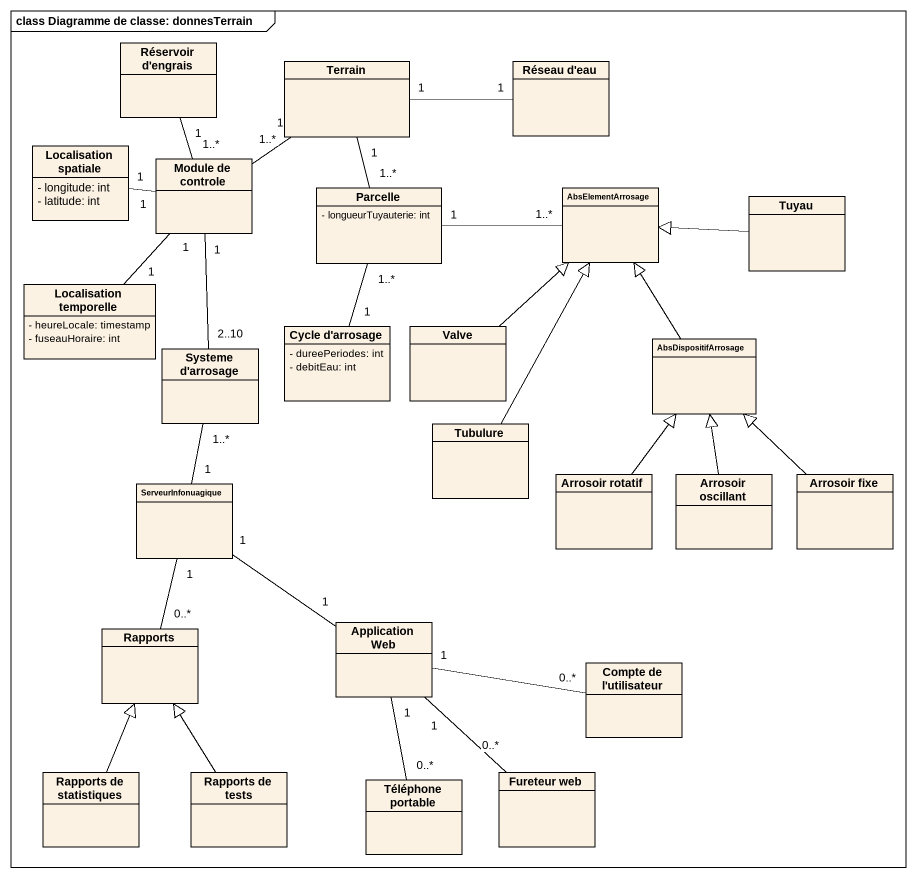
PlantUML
@startuml
mainframe class Diagramme de classe: donnesTerrain
hide circle
hide empty members
skinparam classAttributeIconSize 0
class "Réservoir d'engrais" as Réservoir_d_engrais
class Terrain
class "Réseau d'eau" as Réseau_d_eau
class "Localisation spatiale" as Localisation_spatiale {
  - longitude: int
  - latitude: int
}
class "Module de controle" as Module_de_controle
class Parcelle {
  - longueurTuyauterie: int
}
class AbsElementArrosage
class Tuyau
class "Localisation temporelle" as Localisation_temporelle {
  - heureLocale: timestamp
  - fuseauHoraire: int
}
class "Systeme d'arrosage" as Systeme_d_arrosage
class "Cycle d'arrosage" as Cycle_d_arrosage {
  - dureePeriodes: int
  - debitEau: int
}
class Valve
class AbsDispositifArrosage
class Tubulure
class ServeurInfonuagique
class "Arrosoir rotatif" as Arrosoir_rotatif
class "Arrosoir oscillant" as Arrosoir_oscillant
class "Arrosoir fixe" as Arrosoir_fixe
class Rapports
class "Application Web" as Application_Web
class "Compte de l'utilisateur" as Compte_de_l_utilisateur
class "Rapports de statistiques" as Rapports_de_statistiques
class "Rapports de tests" as Rapports_de_tests
class "Téléphone portable" as Téléphone_portable
class "Fureteur web" as Fureteur_web
Réservoir_d_engrais "1" -- "1..*" Module_de_controle
Terrain "1" -right- "1" Réseau_d_eau
Terrain "1" -- "1..*" Parcelle
Localisation_spatiale "1" -right- "1" Module_de_controle
Module_de_controle "1..*" -up- "1" Terrain
Parcelle "1" -right- "1..*" AbsElementArrosage
Tuyau -left-|> AbsElementArrosage
Localisation_temporelle "1" -up- "1" Module_de_controle
Systeme_d_arrosage "2..10" -up- "1" Module_de_controle
Cycle_d_arrosage "1" -up- "1..*" Parcelle
Valve -up-|> AbsElementArrosage
AbsDispositifArrosage -up-|> AbsElementArrosage
Tubulure -up-|> AbsElementArrosage
ServeurInfonuagique "1" -up- "1..*" Systeme_d_arrosage
ServeurInfonuagique "1" -- "0..*" Rapports
ServeurInfonuagique "1" -- "1" Application_Web
Arrosoir_rotatif -up-|> AbsDispositifArrosage
Arrosoir_oscillant -up-|> AbsDispositifArrosage
Arrosoir_fixe -up-|> AbsDispositifArrosage
Application_Web "1" -right- "0..*" Compte_de_l_utilisateur
Rapports_de_statistiques -up-|> Rapports
Rapports_de_tests -up-|> Rapports
Téléphone_portable "0..*" -up- "1" Application_Web
Fureteur_web "0..*" -up- "1" Application_Web
@enduml
